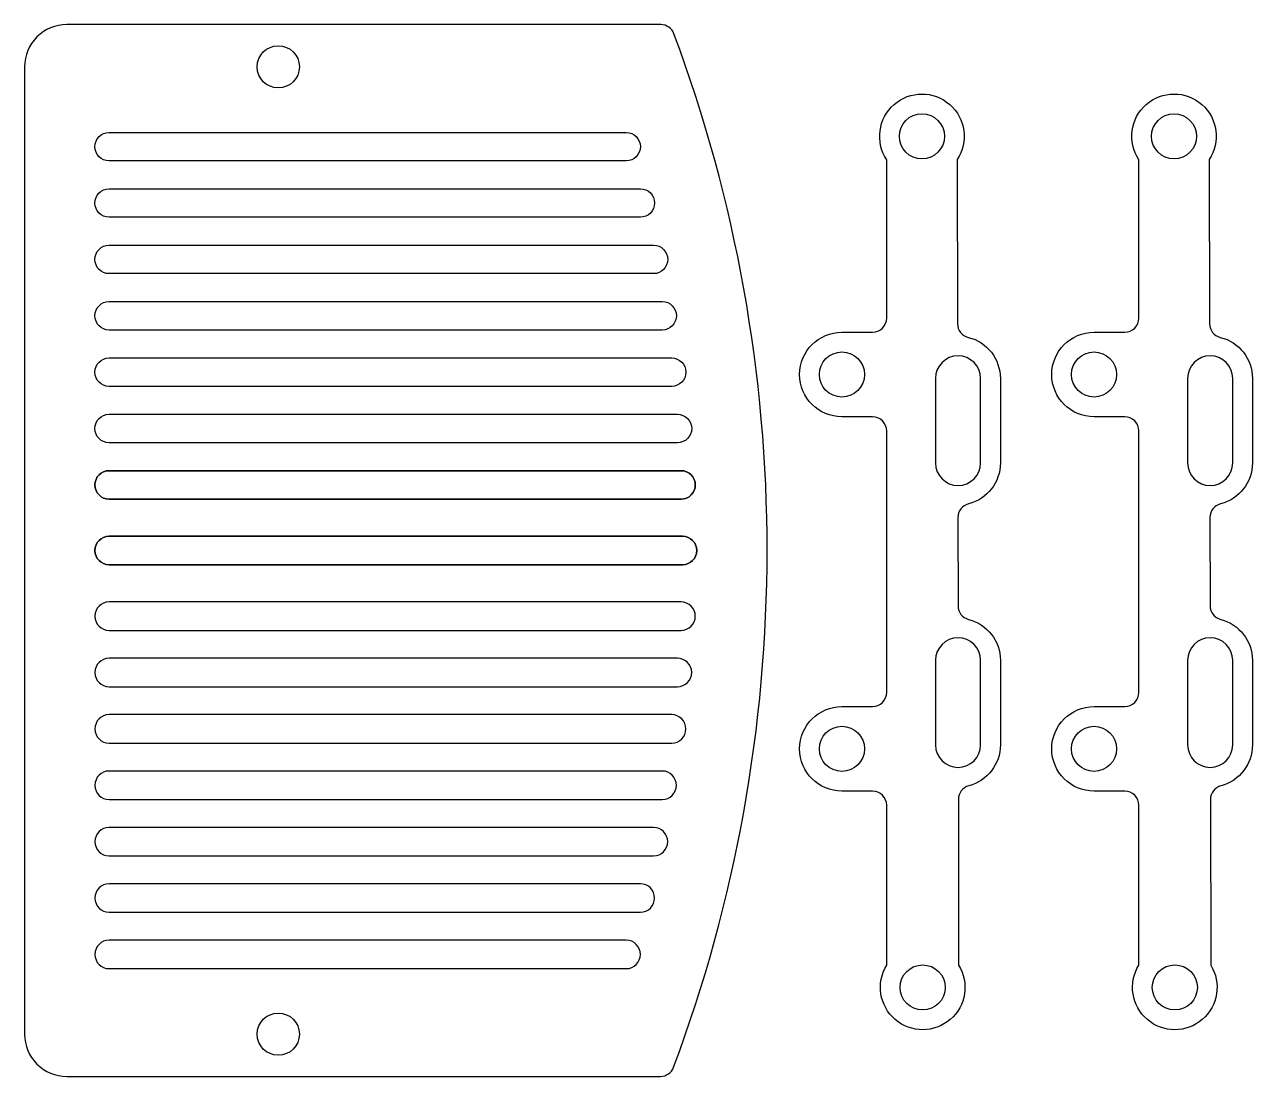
# Model space of a CAD drawing. Header units: inches. Extents: x 0 to 87.1, y 0 to 74.6.
import ezdxf

# ---------------------------------------------------------------- set-up
doc = ezdxf.new("R2010")
doc.units = ezdxf.units.IN
doc.header["$MEASUREMENT"] = 0
doc.layers.add('カバー', color=6, linetype='Continuous')
doc.layers.add('部品', color=2, linetype='Continuous')

msp = doc.modelspace()

# ---------------------------------------------------------------- linework, layer by layer
at = {"layer": 'カバー'}
msp.add_line((45.807, 0), (45.807, 0), dxfattribs=at)
for points in [[(45.139, 74.63), (18, 74.63), (3, 74.63, 0.414214), (0, 71.63), (0, 3, 0.414214), (3, 0), (18, 0), (45.116, 0, 0.312946), (46.052, 0.65, 0.18058), (46.076, 73.98, 0.313123)], [(42.683, 64.958), (6, 64.958, -1), (6, 66.978), (42.683, 66.978, -1)], [(43.693, 60.958), (6, 60.958, -1), (6, 62.978), (43.693, 62.978, -1)], [(44.623, 56.958), (6, 56.958, -1), (6, 58.978), (44.623, 58.978, -1)], [(45.238, 52.958), (6, 52.958, -1), (6, 54.978), (45.238, 54.978, -1)], [(45.914, 48.958), (6, 48.958, -1), (6, 50.978), (45.914, 50.978, -1)], [(46.324, 44.958), (6, 44.958, -1), (6, 46.978), (46.324, 46.978, -1)], [(46.58, 42.978), (6, 42.978, 1), (6, 40.958), (46.58, 40.958, 1)], [(46.58, 40.958), (6, 40.958, -1), (6, 42.978), (46.58, 42.978, -1)], [(46.685, 38.323), (6, 38.323, 1), (6, 36.303), (46.685, 36.303, 1)], [(46.685, 36.303), (6, 36.303, -1), (6, 38.323), (46.685, 38.323, -1)], [(46.58, 33.668), (6, 33.668, 1), (6, 31.648), (46.58, 31.648, 1)], [(46.324, 29.668), (6, 29.668, 1), (6, 27.648), (46.324, 27.648, 1)], [(45.914, 25.668), (6, 25.668, 1), (6, 23.648), (45.914, 23.648, 1)], [(45.238, 21.668), (6, 21.668, 1), (6, 19.648), (45.238, 19.648, 1)], [(44.623, 17.668), (6, 17.668, 1), (6, 15.648), (44.623, 15.648, 1)], [(43.693, 13.668), (6, 13.668, 1), (6, 11.648), (43.693, 11.648, 1)], [(42.683, 9.668), (6, 9.668, 1), (6, 7.648), (42.683, 7.648, 1)]]:
    msp.add_lwpolyline(points, format="xyb", close=True, dxfattribs=at)
for centre in [(18, 71.63), (18, 3)]:
    msp.add_circle(centre, 1.5, dxfattribs=at)
at = {"layer": '部品'}
for points in [[(61.169, 53.801), (61.169, 65.044, -1.861295), (66.172, 65.048), (66.194, 53.407, 0.344322), (66.953, 52.438, -0.34483), (69.233, 49.526), (69.233, 43.526, -0.343028), (66.972, 40.619, 0.343536), (66.219, 39.648), (66.23, 33.395, 0.341702), (66.981, 32.429, -0.342209), (69.233, 29.524), (69.233, 23.524, -0.340409), (66.999, 20.623, 0.340916), (66.255, 19.654), (66.276, 7.892, -1.79163), (61.169, 7.888), (61.169, 19.242, 0.414214), (60.169, 20.242), (57.994, 20.242, -1), (57.994, 26.242), (60.169, 26.242, 0.414214), (61.169, 27.242), (61.169, 45.801, 0.414214), (60.169, 46.801), (57.994, 46.801, -1), (57.994, 52.801), (60.169, 52.801, 0.414214)], [(79.057, 53.801), (79.057, 65.044, -1.861295), (84.06, 65.048), (84.081, 53.407, 0.344322), (84.841, 52.438, -0.34483), (87.12, 49.526), (87.12, 43.526, -0.343028), (84.859, 40.619, 0.343536), (84.106, 39.648), (84.117, 33.395, 0.341702), (84.868, 32.429, -0.342209), (87.12, 29.524), (87.12, 23.524, -0.340409), (84.887, 20.623, 0.340916), (84.142, 19.654), (84.163, 7.892, -1.79163), (79.057, 7.888), (79.057, 19.242, 0.414214), (78.057, 20.242), (75.882, 20.242, -1), (75.882, 26.242), (78.057, 26.242, 0.414214), (79.057, 27.242), (79.057, 45.801, 0.414214), (78.057, 46.801), (75.882, 46.801, -1), (75.882, 52.801), (78.057, 52.801, 0.414214)], [(67.833, 43.526), (67.833, 49.526, 1), (64.633, 49.526), (64.633, 43.526, 1)], [(85.72, 43.526), (85.72, 49.526, 1), (82.52, 49.526), (82.52, 43.526, 1)], [(64.633, 29.524), (64.633, 23.524, 1), (67.833, 23.524), (67.833, 29.524, 1)], [(82.52, 29.524), (82.52, 23.524, 1), (85.72, 23.524), (85.72, 29.524, 1)]]:
    msp.add_lwpolyline(points, format="xyb", close=True, dxfattribs=at)
for centre in [(63.669, 66.702), (81.557, 66.702), (57.994, 49.801), (75.882, 49.801), (57.994, 23.242), (75.882, 23.242), (63.724, 6.315), (81.611, 6.315)]:
    msp.add_circle(centre, 1.6, dxfattribs=at)

doc.saveas('drawing.dxf')
